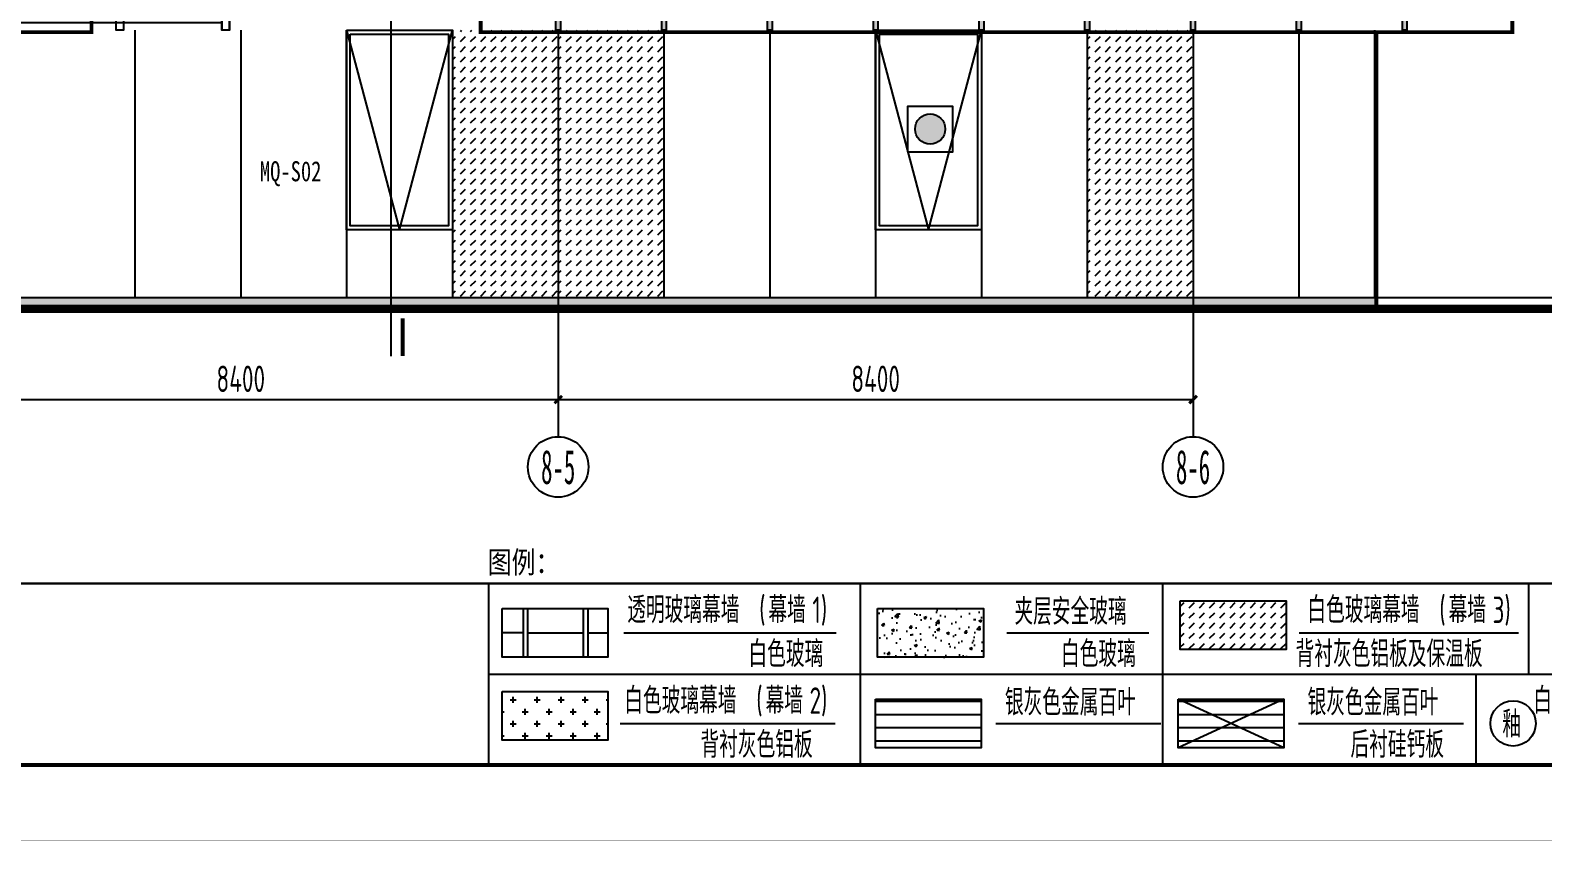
# Model space of a CAD drawing. Extents: x -863035 to 270371, y -8918 to 240488.
# Drawn here: x -353077 to -333066, y 23672 to 34396 of the extents above; entities that cross this region are included whole.
import ezdxf
from ezdxf.enums import TextEntityAlignment as Align
from ezdxf.xclip import XClip

# ---------------------------------------------------------------- set-up
doc = ezdxf.new("R2010")
doc.units = 0
doc.header["$LTSCALE"] = 1000
doc.header["$MEASUREMENT"] = 0
doc.header["$XCLIPFRAME"] = 0
doc.linetypes.add('109-34 轴网$0$L1$0$$AUDIT_BAD_LTYPE1', pattern=[0])
for name, color, linetype in [('01-标注_符号', 200, 'Continuous'), ('01-标注_轴线坐标', 132, 'Continuous'), ('02-TEXT_轴号', 7, 'Continuous'), ('05-填充_156', 156, 'Continuous'), ('05-填充_18', 18, 'Continuous'), ('A-C_窗', 140, 'Continuous'), ('A-SE-MAT', 9, 'Continuous'), ('AXIS_TEXT', 7, 'Continuous'), ('D_玻璃', 152, 'Continuous'), ('D_铝板', 181, 'Continuous'), ('E-立面', 255, 'Continuous'), ('E-立面轮廓', 241, 'Continuous'), ('X-立面图例$0$01-标注_符号', 200, 'Continuous'), ('X-立面图例$0$02-TEXT_标注', 130, 'Continuous'), ('X-立面图例$0$03-表格_197', 197, 'Continuous'), ('X-立面图例$0$05-填充_156', 156, 'Continuous'), ('X-立面图例$0$05-填充_天正', 26, 'Continuous'), ('X-立面图例$0$A-0-图名图例', 2, 'Continuous'), ('X-立面图例$0$A-C_窗', 140, 'Continuous')]:
    doc.layers.add(name, color=color, linetype=linetype)
doc.layers.add('04-不打印_辅助线', color=165, linetype='Continuous', plot=False)
doc.styles.add('_TCH_AXIS', font='STXIHEI.TTF')
doc.styles.add('_TCH_DIM_T3', font='ROS1', dxfattribs={"width": 0.75, "bigfont": 'JD'})
doc.styles.add('_TCH_LABEL', font='', dxfattribs={"width": 0.75})
doc.styles.add('COMPLEX', font='COMPLEX')
doc.styles.add('X-立面图例$0$_TCH_LABEL', font='ROS1', dxfattribs={"width": 0.75, "bigfont": 'JD'})
doc.styles.add('X-立面图例$0$HT_HWXH', font='STXIHEI.TTF', dxfattribs={"width": 0.8})
doc.styles.get('_TCH_LABEL').set_extended_font_data('SimSun')
doc.dimstyles.new('_TCH_ARCH&&100', dxfattribs={"dimtxt": 350, "dimasz": 100, "dimexe": 250, "dimexo": 300, "dimgap": 100, "dimtad": 1, "dimdec": 0, "dimzin": 0, "dimdsep": 46, "dimtxsty": '_TCH_DIM_T3', "dimblk": 'ARCHTICK', "dimcen": 0.09, "dimclrt": 7, "dimazin": 2, "dimtfac": 1, "dimtdec": 0, "dimtix": 1, "dimtmove": 2, "dimatfit": 3, "dimfxl": 0, "dimtolj": 1, "dimtzin": 0, "dimarcsym": 0})

# ---------------------------------------------------------------- blocks, each defined once
blk = doc.blocks.new('图框-A1')
for points, const_width in [([(0, 0), (841, 0), (841, 594), (0, 594)], 0.05), ([(766, 584), (25, 584), (25, 10), (766, 10)], 0.5)]:
    blk.add_lwpolyline(points, close=True, dxfattribs=dict(const_width=const_width))
blk = doc.blocks.new('X-立面图例$0$tysrytr6u')
at = {"color": 131}
blk.add_circle((0, 0), 300, dxfattribs=at)
at = {"color": 131, "style": 'X-立面图例$0$_TCH_LABEL', "width": 0.75}
blk.add_text('釉', height=347, dxfattribs=at).set_placement((-142, -185))
blk = doc.blocks.new('X-立面图例')
at = {"layer": 'X-立面图例$0$05-填充_156'}
h = blk.add_hatch(dxfattribs=at)
h.set_pattern_fill('DASH', color=256, scale=100, angle=45)
h.set_pattern_definition([(45, (7368.89, -26991.35), (1e-14, 134.70384), [95.25, -95.25])])
h.paths.add_polyline_path([(10551, 1528), (10551, 2172), (9151, 2172), (9151, 1528)])
h = blk.add_hatch(dxfattribs=at)
h.set_pattern_fill('CROSS', color=136, scale=100)
h.set_pattern_definition([(0, (-1603.78, -29391.35), (158.75, 158.75), [79.375, -238.125]), (90, (-1564.1, -29431.04), (-158.75, 158.75), [79.375, -238.125])])
h.paths.add_polyline_path([(178, 972), (178, 328), (1578, 328), (1578, 972)])
at = {"layer": 'X-立面图例$0$05-填充_天正'}
h = blk.add_hatch(dxfattribs=at)
h.set_pattern_fill('AR-CONC', color=256, scale=200)
h.set_pattern_definition([(50, (-2384.33, -29491.35), (364.3693, -31.8782), [38.1, -419.1]), (355, (-2384.33, -29491.35), (-70.4857, 382.1133), [30.48, -335.28]), (100.451, (-2353.97, -29494), (293.885, 350.2334), [32.38, -356.18]), (46.1842, (-2384.33, -29389.75), (542.158, -84.0847), [57.15, -628.65]), (96.6356, (-2339.15, -29396.76), (474.8085, 494.851), [48.57, -534.27]), (351.184, (-2384.33, -29389.75), (474.809, 494.85), [45.72, -502.92]), (21, (-2333.53, -29415.15), (303.2298, -204.531), [38.1, -419.1]), (326, (-2333.53, -29415.15), (123.604, 368.376), [30.48, -335.28]), (71.4514, (-2308.26, -29432.2), (426.833, 163.8457), [32.38, -356.18]), (37.5, (-2384.33, -29491.35), (6.1772, 169.1101), [0, -331.216, 0, -340.36, 0, -336.55]), (7.5, (-2384.33, -29491.35), (133.6393, 200.3611), [0, -194.056, 0, -323.596, 0, -128.27]), (327.5, (-2497.62, -29491.35), (271.1812, -11.4575), [0, -127, 0, -396.24, 0, -525.78]), (317.5, (-2548.42, -29491.35), (296.2584, 50.853), [0, -165.1, 0, -263.144, 0, -373.38])])
h.paths.add_polyline_path([(6547, 1428), (6547, 2072), (5147, 2072), (5147, 1428)])
at = {"layer": 'X-立面图例$0$A-C_窗'}
h = blk.add_hatch(dxfattribs=at)
h.set_pattern_fill('ANSI31', color=256, scale=110, angle=135)
h.set_pattern_definition([(180, (-3998.79, -1200), (-4e-14, -174.625), [])])
h.paths.add_polyline_path([(6518, 228), (6518, 872), (5118, 872), (5118, 228)])
h = blk.add_hatch(dxfattribs=at)
h.set_pattern_fill('ANSI31', color=256, scale=110, angle=135)
h.set_pattern_definition([(180, (4.95, -1200), (-4e-14, -174.625), [])])
h.paths.add_polyline_path([(10522, 228), (10522, 872), (9122, 872), (9122, 228)])
at = {"layer": 'X-立面图例$0$01-标注_符号'}
for p, q in [((1787, 1750), (4599, 1750)), ((6856, 1750), (8734, 1750)), ((10724, 1750), (13625, 1750)), ((1740, 550), (4587, 550)), ((6712, 550), (8896, 550)), ((10716, 550), (12900, 550))]:
    blk.add_line(p, q, dxfattribs=at)
at = {"layer": 'X-立面图例$0$03-表格_197'}
for p, q in [((0, 2400), (24597, 2400)), ((0, 2400), (0, 0)), ((4915, 2400), (4915, 0)), ((8918, 2400), (8918, 0)), ((13757, 2400), (13757, 1200)), ((0, 1200), (24597, 1200)), ((13062, 1200), (13062, 0)), ((0, 0), (24597, 0))]:
    blk.add_line(p, q, dxfattribs=at)
at = {"layer": 'X-立面图例$0$A-C_窗'}
for p, q in [((461, 1428), (461, 2072)), ((521, 1428), (521, 2072)), ((1257, 1428), (1257, 2072)), ((1317, 1428), (1317, 2072)), ((461, 1750), (178, 1750)), ((521, 1750), (1257, 1750)), ((1317, 1750), (1578, 1750)), ((10522, 872), (9122, 228)), ((10522, 228), (9122, 872))]:
    blk.add_line(p, q, dxfattribs=at)
for points in [[(178, 2072), (1578, 2072), (1578, 1428), (178, 1428)], [(5147, 2072), (6547, 2072), (6547, 1428), (5147, 1428)], [(9151, 2172), (10551, 2172), (10551, 1528), (9151, 1528)], [(178, 972), (1578, 972), (1578, 328), (178, 328)], [(5118, 872), (6518, 872), (6518, 228), (5118, 228)], [(9122, 872), (10522, 872), (10522, 228), (9122, 228)]]:
    blk.add_lwpolyline(points, close=True, dxfattribs=at)
blk.add_blockref('X-立面图例$0$tysrytr6u', (13555, 550), dxfattribs=at)
at = {"layer": 'X-立面图例$0$02-TEXT_标注', "style": 'X-立面图例$0$_TCH_LABEL', "width": 0.75}
for s, height, p in [('透明玻璃幕墙', 347.3, (1834, 1878)), ('(', 350, (3580, 1878)), ('幕墙', 347.3, (3702, 1878)), ('1)', 350, (4284, 1878)), ('夹层安全玻璃', 347.3, (6957, 1855)), ('白色玻璃幕墙', 347.3, (10833, 1878)), ('(', 350, (12579, 1878)), ('幕墙', 347.3, (12701, 1878)), ('3)', 350, (13283, 1878)), ('白色玻璃', 347.3, (3438, 1295)), ('白色玻璃', 347.3, (7573, 1295)), ('背衬灰色铝板及保温板', 347.3, (10677, 1295)), ('白色玻璃幕墙', 347.3, (1795, 678)), ('(', 350, (3541, 678)), ('幕墙', 347.3, (3664, 678)), ('2)', 350, (4246, 678)), ('银灰色金属百叶', 347.3, (6831, 655)), ('银灰色金属百叶', 347.3, (10835, 655)), ('白色玻璃幕墙', 347.3, (13822, 678)), ('背衬灰色铝板', 347.3, (2803, 95)), ('后衬硅钙板', 347.3, (11403, 95))]:
    blk.add_text(s, height=height, dxfattribs=at).set_placement(p)
at = {"layer": 'X-立面图例$0$A-0-图名图例', "style": 'X-立面图例$0$HT_HWXH', "width": 0.8}
blk.add_text('图例：', height=290.1, dxfattribs=at).set_placement((-12, 2538))
blk = doc.blocks.new('单爪')
at = {"linetype": 'ByBlock'}
for points in [[(21676, 19383, 0.319961), (21666, 19375), (21676, 19375)], [(21729, 19383, -0.319961), (21739, 19375), (21729, 19375)]]:
    blk.add_hatch(color=256, dxfattribs=at).paths.add_polyline_path(points)
for p, q in [((21675, 19465), (21675, 19486)), ((21675, 19486), (21730, 19486)), ((21675, 19465), (21702, 19465)), ((21676, 19375), (21676, 19450)), ((21676, 19450), (21686, 19450)), ((21683, 19454), (21683, 19465)), ((21683, 19465), (21721, 19465)), ((21683, 19454), (21721, 19454)), ((21686, 19450), (21686, 19454)), ((21730, 19465), (21702, 19465)), ((21719, 19450), (21719, 19454)), ((21719, 19450), (21729, 19450)), ((21721, 19454), (21721, 19465)), ((21729, 19450), (21729, 19375)), ((21730, 19486), (21804, 19519)), ((21730, 19465), (21804, 19507)), ((21730, 19465), (21730, 19486)), ((21813, 19582), (21797, 19579)), ((21797, 19575), (21797, 19579)), ((21857, 19579), (21797, 19579)), ((21811, 19576), (21797, 19576)), ((21797, 19575), (21810, 19575)), ((21797, 19553), (21797, 19557)), ((21797, 19557), (21810, 19557)), ((21797, 19556), (21811, 19556)), ((21797, 19553), (21797, 19553)), ((21807, 19550), (21797, 19553)), ((21850, 19519), (21804, 19519)), ((21804, 19507), (21804, 19519)), ((21850, 19507), (21804, 19507)), ((21849, 19519), (21805, 19519)), ((21849, 19507), (21805, 19507)), ((21811, 19550), (21807, 19550)), ((21847, 19521), (21808, 19521)), ((21808, 19519), (21808, 19521)), ((21808, 19506), (21808, 19507)), ((21847, 19506), (21808, 19506)), ((21810, 19557), (21810, 19575)), ((21811, 19548), (21811, 19576)), ((21811, 19557), (21811, 19575)), ((21843, 19548), (21811, 19548)), ((21812, 19547), (21811, 19548)), ((21842, 19547), (21812, 19547)), ((21812, 19499), (21815, 19499)), ((21812, 19487), (21812, 19499)), ((21812, 19487), (21842, 19487)), ((21814, 19485), (21812, 19487)), ((21841, 19582), (21813, 19582)), ((21815, 19537), (21813, 19536)), ((21815, 19537), (21813, 19536)), ((21813, 19536), (21813, 19526)), ((21813, 19536), (21813, 19526)), ((21815, 19525), (21813, 19526)), ((21815, 19525), (21813, 19526)), ((21841, 19485), (21814, 19485)), ((21839, 19537), (21815, 19537)), ((21839, 19537), (21815, 19537)), ((21815, 19525), (21839, 19525)), ((21815, 19521), (21815, 19525)), ((21839, 19525), (21815, 19525)), ((21839, 19525), (21815, 19525)), ((21839, 19521), (21815, 19521)), ((21815, 19499), (21815, 19506)), ((21834, 19538), (21820, 19538)), ((21820, 19537), (21820, 19538)), ((21820, 19536), (21820, 19526)), ((21820, 19536), (21820, 19526)), ((21821, 19542), (21821, 19547)), ((21834, 19542), (21821, 19542)), ((21821, 19542), (21821, 19538)), ((21827, 19525), (21825, 19521)), ((21827, 19540), (21827, 19522)), ((21827, 19530), (21827, 19512)), ((21827, 19521), (21829, 19525)), ((21833, 19542), (21833, 19547)), ((21834, 19542), (21834, 19538)), ((21834, 19537), (21834, 19538)), ((21834, 19536), (21834, 19526)), ((21834, 19536), (21834, 19526)), ((21841, 19536), (21839, 19537)), ((21841, 19536), (21839, 19537)), ((21841, 19526), (21839, 19525)), ((21841, 19526), (21839, 19525)), ((21839, 19525), (21839, 19521)), ((21840, 19499), (21840, 19506)), ((21842, 19499), (21840, 19499)), ((21857, 19579), (21841, 19582)), ((21841, 19536), (21841, 19526)), ((21841, 19536), (21841, 19526)), ((21841, 19485), (21842, 19487)), ((21842, 19547), (21843, 19548)), ((21842, 19487), (21842, 19499)), ((21843, 19548), (21843, 19576)), ((21857, 19576), (21843, 19576)), ((21857, 19556), (21843, 19556)), ((21847, 19550), (21843, 19550)), ((21845, 19557), (21845, 19575)), ((21857, 19575), (21845, 19575)), ((21857, 19557), (21845, 19557)), ((21857, 19553), (21847, 19550)), ((21847, 19519), (21847, 19521)), ((21847, 19506), (21847, 19507)), ((21850, 19507), (21850, 19519)), ((21857, 19575), (21857, 19579)), ((21857, 19553), (21857, 19557)), ((21676, 19375), (21729, 19375))]:
    blk.add_line(p, q, dxfattribs=at)
at = {"ltscale": 0.2}
blk.add_line((21827, 19481), (21827, 19586), dxfattribs=at)
at = {"linetype": 'ByBlock'}
for centre, radius, start, end in [((21817, 19531), 6.13, 55.6158, 124.3842), ((21817, 19531), 6.13, 55.6158, 124.3842), ((21817, 19531), 6.13, 235.6158, 304.3842), ((21817, 19531), 6.13, 235.6158, 304.3842), ((21827, 19514), 22.9, 72.412, 107.588), ((21827, 19548), 22.9, 252.412, 287.588), ((21838, 19531), 6.13, 55.6158, 124.3842), ((21838, 19531), 6.13, 55.6158, 124.3842), ((21838, 19531), 6.13, 235.6158, 304.3842), ((21838, 19531), 6.13, 235.6158, 304.3842), ((21676, 19372), 10.9, 93.5382, 164.5088), ((21728, 19372), 10.9, 15.4912, 86.4618)]:
    blk.add_arc(centre, radius, start, end, dxfattribs=at)
blk = doc.blocks.new('9-x')
at = {"layer": 'D_玻璃'}
for p, q in [((1243, 0), (1400, 0)), ((-9000, 0), (-8743, 0)), ((-9000, -18), (-8743, -18)), ((-8707, 0), (-8493, 0)), ((-8707, -18), (-8493, -18)), ((-8457, 0), (1400, 0)), ((-8457, -18), (1400, -18)), ((-7307, 0), (-7093, 0)), ((-7307, -18), (-7093, -18)), ((-5907, 0), (-5693, 0)), ((-5907, -18), (-5693, -18)), ((-4507, 0), (-4293, 0)), ((-4507, -18), (-4293, -18)), ((-3107, 0), (-2893, 0)), ((-3107, -18), (-2893, -18)), ((-1707, 0), (-1493, 0)), ((-1707, -18), (-1493, -18)), ((-307, 0), (-93, 0)), ((-307, -18), (-93, -18)), ((1243, -18), (1400, -18)), ((1400, -18), (1400, 0))]:
    blk.add_line(p, q, dxfattribs=at)
at = {"layer": 'D_铝板'}
for p, q in [((-9000, -200), (-8650, -200)), ((-9000, -250), (-8650, -250))]:
    blk.add_line(p, q, dxfattribs=at)
for points in [[(-8650, -200), (-8550, -200), (-8550, -350), (-8650, -350), (-8650, -200)], [(-8550, -200), (1250, -200)], [(-7250, -200), (-7150, -200), (-7150, -350), (-7250, -350), (-7250, -200)], [(-5850, -200), (-5750, -200), (-5750, -350), (-5850, -350), (-5850, -200)], [(-4450, -200), (-4350, -200), (-4350, -350), (-4450, -350), (-4450, -200)], [(-3050, -200), (-2950, -200), (-2950, -350), (-3050, -350), (-3050, -200)], [(-1650, -200), (-1550, -200), (-1550, -350), (-1650, -350), (-1650, -200)], [(-250, -200), (-150, -200), (-150, -350), (-250, -350), (-250, -200)], [(1150, -200), (1250, -200), (1250, -350), (1150, -350), (1150, -200)], [(-7250, -250), (-8550, -250)], [(-5850, -250), (-7150, -250)], [(-4450, -250), (-5750, -250)], [(-3050, -250), (-4350, -250)], [(-1650, -250), (-2950, -250)], [(1150, -250), (-1550, -250)]]:
    blk.add_lwpolyline(points, dxfattribs=at)
for points in [[(-8647, -203), (-8553, -203), (-8553, -347), (-8647, -347)], [(-7247, -203), (-7153, -203), (-7153, -347), (-7247, -347)], [(-5847, -203), (-5753, -203), (-5753, -347), (-5847, -347)], [(-4447, -203), (-4353, -203), (-4353, -347), (-4447, -347)], [(-3047, -203), (-2953, -203), (-2953, -347), (-3047, -347)], [(-1647, -203), (-1553, -203), (-1553, -347), (-1647, -347)], [(-247, -203), (-153, -203), (-153, -347), (-247, -347)], [(1153, -203), (1247, -203), (1247, -347), (1153, -347)]]:
    blk.add_lwpolyline(points, close=True, dxfattribs=at)
at = {"layer": 'D_铝板', "xscale": -1}
for p in [(13102, -19575), (14502, -19575), (15902, -19575), (17302, -19575), (18702, -19575), (20102, -19575), (21502, -19575)]:
    blk.add_blockref('单爪', p, dxfattribs=at)
at = {"layer": 'D_铝板'}
for p in [(-30302, -19575), (-28902, -19575), (-27502, -19575), (-26102, -19575), (-24702, -19575), (-23302, -19575), (-21902, -19575), (-20502, -19575)]:
    blk.add_blockref('单爪', p, dxfattribs=at)
blk = doc.blocks.new('*U25')
at = {"layer": '05-填充_18'}
h = blk.add_hatch(color=256, dxfattribs=at)
h.dxf.hatch_style = 1
h.paths.add_polyline_path([(60, -10350), (0, -10350), (0, 310), (60, 310)])
blk.add_lwpolyline([(60, -10350), (0, -10350), (0, 310), (60, 310)], close=True)
blk = doc.blocks.new('lghjuytd')
at = {"layer": '04-不打印_辅助线'}
blk.add_lwpolyline([(67010, -23718.3), (7385.4, -23718.3)], dxfattribs=at)
at = {"layer": 'E-立面', "linetype": '109-34 轴网$0$L1$0$$AUDIT_BAD_LTYPE1'}
blk.add_lwpolyline([(7385.4, -23818.3), (66987, -23818.3)], dxfattribs=at)
at = {"layer": 'E-立面轮廓', "const_width": 50}
blk.add_lwpolyline([(36348.5, -20203.3), (44248.5, -20203.3), (44248.5, -2893.3), (24398.5, -2893.3), (24398.5, -5318.3)], dxfattribs=at)
blk.add_lwpolyline([(49398.5, -20203.3), (63048.5, -20203.3), (63048.5, -9493.3), (49398.5, -9493.3)], close=True, dxfattribs=at)
at = {"layer": 'E-立面轮廓', "linetype": '109-34 轴网$0$L1$0$$AUDIT_BAD_LTYPE1', "const_width": 100}
blk.add_lwpolyline([(7385.4, -23868.3), (66987, -23868.3)], dxfattribs=at)
at = {"layer": 'D_铝板'}
for p in [(50393.5, -9828.2), (51793.5, -9828.2), (53193.5, -9828.2), (54593.5, -9828.2), (55993.5, -9828.2), (57393.5, -9828.2), (58793.5, -9828.2), (60193.5, -9828.2), (61593.5, -9828.2)]:
    blk.add_blockref('*U25', p, dxfattribs=at)
ref = blk.add_blockref('9-x', (44823.5, -19828.3), dxfattribs=at)
XClip(ref).set_block_clipping_path([(-7400.0000000023, -350), (1399.999999999, -0.0000000006)])
blk = doc.blocks.new('A$C70DF4B89')
at = {"layer": 'A-C_窗'}
for points in [[(-1400, 2640), (0, 2640), (0, 0), (-1400, 0)], [(-1350, 2590), (-50, 2590), (-50, 50), (-1350, 50)]]:
    blk.add_lwpolyline(points, close=True, dxfattribs=at)
blk.add_lwpolyline([(-1400, 2640), (-700, 0), (0, 2640)], dxfattribs=at)
blk = doc.blocks.new('消防救援窗口标志')
at = {"layer": 'A-SE-MAT'}
h = blk.add_hatch(color=1, dxfattribs=at)
h.dxf.hatch_style = 1
edge = h.paths.add_edge_path()
edge.add_arc((1413360, -341824), 200, 0, 360)
at = {"layer": 'A-SE-MAT', "color": 1}
blk.add_lwpolyline([(1413060, -342124), (1413660, -342124), (1413660, -341524), (1413060, -341524)], close=True, dxfattribs=at)
blk.add_circle((1413360, -341824), 200, dxfattribs=at)
blk = doc.blocks.new('_AXISO')
blk.add_circle((0, 0), 0.5)
at = {"layer": 'AXIS_TEXT', "style": 'COMPLEX', "width": 1.041667}
blk.add_attdef('A', text='', height=0.56, dxfattribs=at).set_placement((-0.25, -0.28), (0.25, -0.28), align=Align.FIT)
blk = doc.blocks.new('_ArchTick')
at = {"color": 0, "linetype": 'ByBlock', "const_width": 0.4}
blk.add_lwpolyline([(-0.5, -0.5), (0.5, 0.5)], dxfattribs=at)
blk = doc.blocks.new('*D217')
at = {"layer": '01-标注_轴线坐标', "color": 0, "lineweight": -2, "transparency": 16777216}
for p, q in [((-354492, 31409), (-354492, 29259)), ((-346092, 31409), (-346092, 29259)), ((-354492, 29509), (-346092, 29509))]:
    blk.add_line(p, q, dxfattribs=at)
at = {"layer": 'Defpoints', "color": 0, "transparency": 16777216}
for p in [(-354492, 31709), (-346092, 31709), (-346092, 29509)]:
    blk.add_point(p, dxfattribs=at)
at = {"layer": '01-标注_轴线坐标', "color": 0, "lineweight": -2, "transparency": 16777216, "xscale": 100, "yscale": 100, "zscale": 100, "rotation": 180}
blk.add_blockref('_ArchTick', (-354492, 29509), dxfattribs=at)
at = {"layer": '01-标注_轴线坐标', "color": 0, "lineweight": -2, "transparency": 16777216, "xscale": 100, "yscale": 100, "zscale": 100}
blk.add_blockref('_ArchTick', (-346092, 29509), dxfattribs=at)
at = {"layer": '01-标注_轴线坐标', "color": 7, "transparency": 16777216, "insert": (-350292, 29784), "char_height": 350, "attachment_point": 5, "style": '_TCH_DIM_T3'}
blk.add_mtext('\\A1;8400', dxfattribs=at)
blk = doc.blocks.new('*D218')
at = {"layer": '01-标注_轴线坐标', "color": 0, "lineweight": -2, "transparency": 16777216}
for p, q in [((-346092, 31409), (-346092, 29259)), ((-337692, 31409), (-337692, 29259)), ((-346092, 29509), (-337692, 29509))]:
    blk.add_line(p, q, dxfattribs=at)
at = {"layer": 'Defpoints', "color": 0, "transparency": 16777216}
for p in [(-346092, 31709), (-337692, 31709), (-337692, 29509)]:
    blk.add_point(p, dxfattribs=at)
at = {"layer": '01-标注_轴线坐标', "color": 0, "lineweight": -2, "transparency": 16777216, "xscale": 100, "yscale": 100, "zscale": 100, "rotation": 180}
blk.add_blockref('_ArchTick', (-346092, 29509), dxfattribs=at)
at = {"layer": '01-标注_轴线坐标', "color": 0, "lineweight": -2, "transparency": 16777216, "xscale": 100, "yscale": 100, "zscale": 100}
blk.add_blockref('_ArchTick', (-337692, 29509), dxfattribs=at)
at = {"layer": '01-标注_轴线坐标', "color": 7, "transparency": 16777216, "insert": (-341892, 29784), "char_height": 350, "attachment_point": 5, "style": '_TCH_DIM_T3'}
blk.add_mtext('\\A1;8400', dxfattribs=at)

msp = doc.modelspace()

# ---------------------------------------------------------------- linework, layer by layer
at = {"layer": '04-不打印_辅助线'}
for points in [[(-396516, 27074.5), (-322416, 27074.5), (-322416, 54574.5), (-396516, 54574.5)], [(-322416, 27074.5), (-396516, 27074.5), (-396516, 24674.5), (-322416, 24674.5)]]:
    msp.add_lwpolyline(points, close=True, dxfattribs=at)

# ---------------------------------------------------------------- block references
at = {"xscale": 100, "yscale": 100, "zscale": 100}
msp.add_blockref('图框-A1', (-399016, 23674.5), dxfattribs=at)
msp.add_blockref('X-立面图例', (-347012.8, 24674.5))
at = {"layer": '01-标注_轴线坐标'}
ref = msp.add_blockref('_AXISO', (-346092.5, 28618.3), dxfattribs=dict(at, xscale=800, yscale=800, zscale=800))
ref.add_attrib('A', '8-5', dxfattribs={"layer": '02-TEXT_轴号', "height": 452.55, "style": '_TCH_AXIS', "width": 0.51875}).set_placement((-346318.7, 28392), (-345866.2, 28392), align=Align.FIT)
ref = msp.add_blockref('_AXISO', (-337692.5, 28618.3), dxfattribs=dict(at, xscale=800, yscale=800, zscale=800))
ref.add_attrib('A', '8-6', dxfattribs={"layer": '02-TEXT_轴号', "height": 452.55, "style": '_TCH_AXIS', "width": 0.51875}).set_placement((-337918.7, 28392), (-337466.2, 28392), align=Align.FIT)

# ---------------------------------------------------------------- next in the draw order: block references
msp.add_blockref('lghjuytd', (-396516, 54574.5))

# ---------------------------------------------------------------- next in the draw order: hatches: boundary and pattern name
at = {"layer": '05-填充_156'}
h = msp.add_hatch(dxfattribs=at)
h.set_pattern_fill('DASH', color=256, scale=100, angle=225)
h.set_pattern_definition([(45, (-338899.45, -57755.89), (4e-14, 134.70384), [95.25, -95.25])])
h.paths.add_polyline_path([(-346092.5, 34396.2), (-347492.5, 34396.2), (-347492.5, 30856.2), (-346092.5, 30856.2)])
h = msp.add_hatch(dxfattribs=at)
h.set_pattern_fill('DASH', color=256, scale=100, angle=225)
h.set_pattern_definition([(45, (-337499.45, -57755.89), (4e-14, 134.70384), [95.25, -95.25])])
h.paths.add_polyline_path([(-344692.5, 34396.2), (-346092.5, 34396.2), (-346092.5, 30856.2), (-344692.5, 30856.2)])
h = msp.add_hatch(dxfattribs=at)
h.set_pattern_fill('DASH', color=256, scale=100, angle=225)
h.set_pattern_definition([(45, (-330499.45, -57755.89), (4e-14, 134.70384), [95.25, -95.25])])
h.paths.add_polyline_path([(-337692.5, 34396.2), (-339092.5, 34396.2), (-339092.5, 30856.2), (-337692.5, 30856.2)])
at = {"layer": '05-填充_18'}
h = msp.add_hatch(color=256, dxfattribs=at)
h.dxf.hatch_style = 1
h.paths.add_polyline_path([(-382392.5, 30756.2), (-335292.5, 30756.2), (-335292.5, 30856.2), (-382392.5, 30856.2)])

# ---------------------------------------------------------------- next in the draw order: linework, layer by layer
at = {"layer": '01-标注_符号'}
msp.add_line((-348300.8, 30084), (-348300.8, 53067.7), dxfattribs=at)
at = {"layer": '01-标注_符号', "const_width": 50}
msp.add_lwpolyline([(-348150.8, 30084), (-348150.8, 30584)], dxfattribs=at)
at = {"layer": '01-标注_轴线坐标'}
for p, q in [((-346092.5, 31718.3), (-346092.5, 29018.3)), ((-337692.5, 31718.3), (-337692.5, 29018.3))]:
    msp.add_line(p, q, dxfattribs=at)
at = {"layer": 'A-C_窗'}
for points in [[(-351692.5, 34396.2), (-351692.5, 30856.2)], [(-350292.5, 34396.2), (-350292.5, 30856.2)], [(-348892.5, 34396.2), (-348892.5, 30856.2)], [(-347492.5, 34396.2), (-347492.5, 30856.2)], [(-346092.5, 34396.2), (-346092.5, 30856.2)], [(-344692.5, 34396.2), (-344692.5, 30856.2)], [(-343292.5, 34396.2), (-343292.5, 30856.2)], [(-341892.5, 34396.2), (-341892.5, 30856.2)], [(-340492.5, 34396.2), (-340492.5, 30856.2)], [(-339092.5, 34396.2), (-339092.5, 30856.2)], [(-337692.5, 34396.2), (-337692.5, 30856.2)], [(-336292.5, 34396.2), (-336292.5, 30856.2)], [(-335292.5, 30856.2), (-382392.5, 30856.2)]]:
    msp.add_lwpolyline(points, dxfattribs=at)
at = {"layer": 'E-立面', "linetype": '109-34 轴网$0$L1$0$$AUDIT_BAD_LTYPE1'}
msp.add_lwpolyline([(-335292.5, 34396.2), (-335292.5, 30856.2)], dxfattribs=at)
at = {"layer": 'E-立面轮廓', "const_width": 50}
msp.add_lwpolyline([(-335267.5, 34396.2), (-335267.5, 30756.2)], dxfattribs=at)

# ---------------------------------------------------------------- next in the draw order: block references
at = {"layer": 'A-C_窗'}
for p in [(-347492.5, 31756.2), (-340492.5, 31756.2)]:
    msp.add_blockref('A$C70DF4B89', p, dxfattribs=at)
at = {"layer": 'A-SE-MAT'}
msp.add_blockref('消防救援窗口标志', (-1754530.9, 374913), dxfattribs=at)
msp.add_blockref('消防救援窗口标志', (-1754530.9, 374913), dxfattribs=at)

# ---------------------------------------------------------------- next in the draw order: texts
at = {"layer": '01-标注_符号', "color": 7, "style": '_TCH_LABEL', "width": 0.75}
msp.add_text('MQ-S02', height=265.82, dxfattribs=at).set_placement((-350038.8, 32397.6))

# ---------------------------------------------------------------- next in the draw order: dimensions: what is measured, and where the dimension line sits
at = {"layer": '01-标注_轴线坐标'}
for p1, p2, picture, middle in [((-354492.5, 31708.6), (-346092.5, 31708.6), '*D217', (-350292.5, 29783.6)), ((-346092.5, 31708.6), (-337692.5, 31708.6), '*D218', (-341892.5, 29783.6))]:
    dim = msp.add_aligned_dim(p1=p1, p2=p2, distance=-2200, dimstyle='_TCH_ARCH&&100', dxfattribs=at)
    dim.commit()
    dim.dimension.update_dxf_attribs({"geometry": picture, "text_midpoint": middle})

doc.saveas('drawing.dxf')
